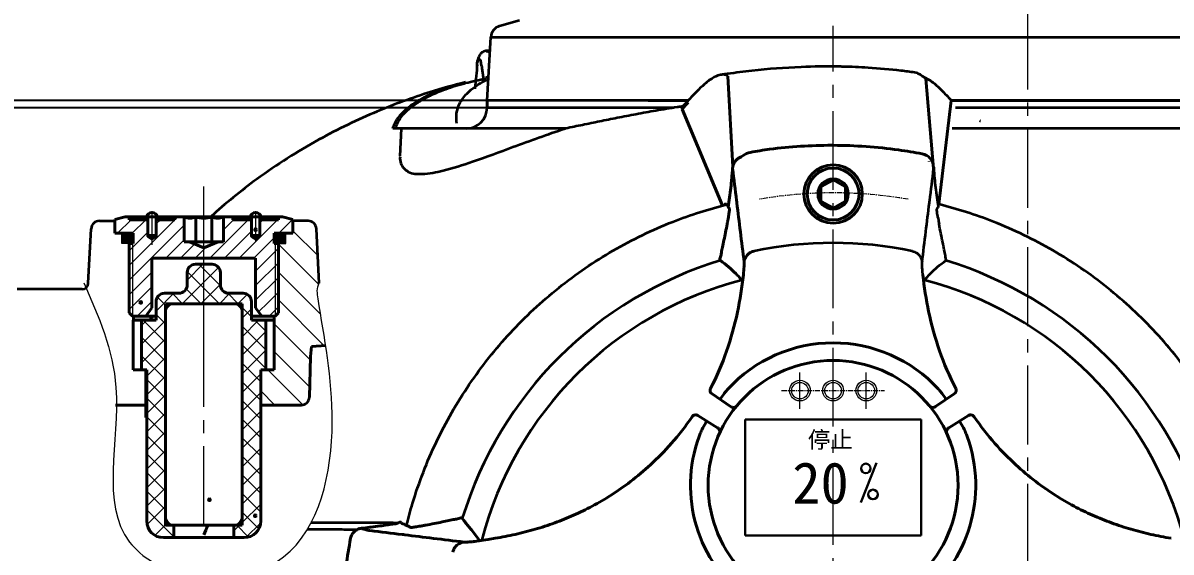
# Model space of a CAD drawing. Extents: x -12012 to 8795, y -497 to 32605.
# Drawn here: x -10494.3 to -10217.3, y 32134.5 to 32262.3 of the extents above; entities that cross this region are included whole.
import ezdxf

# ---------------------------------------------------------------- set-up
doc = ezdxf.new("R2010")
doc.units = 0
doc.header["$MEASUREMENT"] = 0
doc.linetypes.add('CENTER', pattern=[2, 1.25, -0.25, 0.25, -0.25])
doc.linetypes.add('CENTER2', pattern=[28.575, 19.05, -3.175, 3.175, -3.175])
doc.layers.get('0').update_dxf_attribs({"linetype": 'CONTINUOUS', "lineweight": 35})
doc.layers.get('DEFPOINTS').update_dxf_attribs({"linetype": 'CONTINUOUS'})
for name, color, linetype, lineweight in [('1CEN', 4, 'CENTER2', 9), ('dim', 3, 'CONTINUOUS', 13), ('中心线', 14, 'CENTER', 9), ('剖面线', 3, 'CONTINUOUS', 13), ('单点划线', 1, 'CENTER2', 13), ('尺寸线', 3, 'CONTINUOUS', 15), ('标注', 3, 'CONTINUOUS', 13), ('粗实线', 7, 'CONTINUOUS', 40), ('细实线', 3, 'CONTINUOUS', 13)]:
    doc.layers.add(name, color=color, linetype=linetype, lineweight=lineweight)
doc.styles.add('01', font='txt.shx')
doc.styles.add('STYLE1', font='txt.shx', dxfattribs={"width": 0.8, "height": 3, "bigfont": 'hzdx.shx'})
doc.dimstyles.new('工程标注', dxfattribs={"dimtxt": 6, "dimasz": 5, "dimexe": 1, "dimexo": 0, "dimgap": 1, "dimtad": 1, "dimdec": 0, "dimdsep": 46, "dimtxsty": 'STYLE1', "dimcen": 1, "dimclrd": 256, "dimclrt": 256, "dimadec": 0, "dimazin": 2, "dimtfac": 1, "dimtdec": 0, "dimtmove": 0, "dimatfit": 3, "dimfxl": 0, "dimtolj": 1, "dimarcsym": 0})

# ---------------------------------------------------------------- blocks, each defined once
blk = doc.blocks.new('*D369')
at = {"layer": 'DEFPOINTS', "color": 0, "ltscale": 10, "transparency": 16777216}
for p in [(-10659.61, 32387.47), (-10705.92, 31841.89), (-10351.37, 31841.89)]:
    blk.add_point(p, dxfattribs=at)
at = {"layer": '尺寸线', "color": 0, "lineweight": -2, "ltscale": 10, "transparency": 16777216}
for p, q in [((-10659.61, 32387.47), (-10706.92, 32387.47)), ((-10351.37, 31841.89), (-10706.92, 31841.89))]:
    blk.add_line(p, q, dxfattribs=at)
at = {"layer": '尺寸线', "lineweight": -2, "ltscale": 10, "transparency": 16777216}
blk.add_line((-10705.92, 32382.47), (-10705.92, 31846.89), dxfattribs=at)
at = {"layer": '尺寸线', "ltscale": 10, "transparency": 16777216}
for points in [[(-10706.76, 32382.47), (-10705.09, 32382.47), (-10705.92, 32387.47)], [(-10706.76, 31846.89), (-10705.09, 31846.89), (-10705.92, 31841.89)]]:
    blk.add_solid(points, dxfattribs=at)
at = {"layer": '尺寸线', "ltscale": 10, "transparency": 16777216, "insert": (-10709.92, 32114.68), "char_height": 3, "attachment_point": 5, "rotation": 90, "style": 'STYLE1'}
blk.add_mtext('\\A1;{\\H2x;546}', dxfattribs=at)
blk = doc.blocks.new('*D370')
at = {"layer": 'DEFPOINTS', "color": 0, "ltscale": 10, "transparency": 16777216}
for p in [(-10683.27, 32387.47), (-10671.63, 32387.47), (-10382.37, 32243.57)]:
    blk.add_point(p, dxfattribs=at)
at = {"layer": '尺寸线', "color": 0, "lineweight": -2, "ltscale": 10, "transparency": 16777216}
for p, q in [((-10671.63, 32387.47), (-10684.27, 32387.47)), ((-10382.37, 32243.57), (-10684.27, 32243.57))]:
    blk.add_line(p, q, dxfattribs=at)
at = {"layer": '尺寸线', "lineweight": -2, "ltscale": 10, "transparency": 16777216}
blk.add_line((-10683.27, 32248.57), (-10683.27, 32382.47), dxfattribs=at)
at = {"layer": '尺寸线', "ltscale": 10, "transparency": 16777216}
for points in [[(-10684.1, 32382.47), (-10682.43, 32382.47), (-10683.27, 32387.47)], [(-10684.1, 32248.57), (-10682.43, 32248.57), (-10683.27, 32243.57)]]:
    blk.add_solid(points, dxfattribs=at)
at = {"layer": '尺寸线', "ltscale": 10, "transparency": 16777216, "insert": (-10687.27, 32315.52), "char_height": 3, "attachment_point": 5, "rotation": 90, "style": 'STYLE1'}
blk.add_mtext('\\A1;{\\H2x;144}', dxfattribs=at)
blk = doc.blocks.new('*D371')
at = {"layer": 'DEFPOINTS', "color": 0, "ltscale": 10, "transparency": 16777216}
for p in [(-10382.37, 32241.77), (-10683.33, 31975.83), (-10381.29, 31975.83)]:
    blk.add_point(p, dxfattribs=at)
at = {"layer": '尺寸线', "color": 0, "lineweight": -2, "ltscale": 10, "transparency": 16777216}
for p, q in [((-10382.37, 32241.77), (-10684.33, 32241.77)), ((-10381.29, 31975.83), (-10684.33, 31975.83))]:
    blk.add_line(p, q, dxfattribs=at)
at = {"layer": '尺寸线', "lineweight": -2, "ltscale": 10, "transparency": 16777216}
blk.add_line((-10683.33, 32236.77), (-10683.33, 31980.83), dxfattribs=at)
at = {"layer": '尺寸线', "ltscale": 10, "transparency": 16777216}
for points in [[(-10684.16, 32236.77), (-10682.5, 32236.77), (-10683.33, 32241.77)], [(-10684.16, 31980.83), (-10682.5, 31980.83), (-10683.33, 31975.83)]]:
    blk.add_solid(points, dxfattribs=at)
at = {"layer": '尺寸线', "ltscale": 10, "transparency": 16777216, "insert": (-10687.33, 32108.8), "char_height": 3, "attachment_point": 5, "rotation": 90, "style": 'STYLE1'}
blk.add_mtext('\\A1;{\\H2x;266}', dxfattribs=at)

msp = doc.modelspace()

# ---------------------------------------------------------------- hatches: boundary and pattern name
at = {"layer": '剖面线'}
h = msp.add_hatch(dxfattribs=at)
h.set_pattern_fill('ANSI37', color=256, style=0)
h.set_pattern_definition([(45, (-13336.3213, 30539.8933), (-2.245064, 2.245064), []), (135, (-13336.3213, 30539.8933), (-2.245064, -2.245064), [])])
h.paths.add_polyline_path([(-10441.466, 32140.97), (-10443.466, 32140.97), (-10443.466, 32137.97), (-10440.966, 32137.97, 0.4142136), (-10436.966, 32141.97), (-10436.966, 32178.47), (-10435.716, 32178.47), (-10435.716, 32190.47), (-10439.216, 32190.47), (-10439.216, 32194.97, 0.4142136), (-10441.216, 32196.97), (-10444.716, 32196.97, -0.4142136), (-10446.716, 32198.97), (-10446.716, 32201.97, 0.4142136), (-10448.716, 32203.97), (-10450.716, 32203.97), (-10450.716, 32194.47), (-10441.466, 32194.47)])
h.paths.add_polyline_path([(-10464.466, 32141.97, 0.4142136), (-10460.466, 32137.97), (-10457.966, 32137.97), (-10457.966, 32140.97), (-10459.966, 32140.97), (-10459.966, 32194.47), (-10450.716, 32194.47), (-10450.716, 32203.97), (-10452.716, 32203.97, 0.4142136), (-10454.716, 32201.97), (-10454.716, 32198.97, -0.4142136), (-10456.716, 32196.97), (-10460.216, 32196.97, 0.4142136), (-10462.216, 32194.97), (-10462.216, 32190.47), (-10465.716, 32190.47), (-10465.716, 32178.47), (-10464.466, 32178.47)])
at = {"layer": '尺寸线', "ltscale": 10}
h = msp.add_hatch(dxfattribs=at)
h.set_pattern_fill('ANSI31', color=256, scale=20, style=0)
h.set_pattern_definition([(45, (-19028.252, 27953.9538), (-1.76776695, 1.76776695), [])])
h.paths.add_polyline_path([(-10467.916, 32208.97), (-10468.716, 32208.97), (-10468.716, 32192.27), (-10467.916, 32191.47)], flags=16)
edge = h.paths.add_edge_path()
edge.add_spline(control_points=[(-10433.516, 32195.131), (-10434.481, 32194.923), (-10435.46, 32194.728), (-10436.443, 32194.551), (-10436.454, 32194.549)], knot_values=[14.3379993, 14.3379993, 14.3379993, 14.3379993, 17.2987013, 17.3328173, 17.3328173, 17.3328173, 17.3328173], degree=3, periodic=0)
edge.add_spline(control_points=[(-10436.454, 32194.549), (-10437.04, 32194.443), (-10437.628, 32194.343), (-10438.216, 32194.25)], knot_values=[12.5508787, 12.5508787, 12.5508787, 12.5508787, 14.3379993, 14.3379993, 14.3379993, 14.3379993], degree=3, periodic=0)
edge.add_line((-10438.216, 32194.25), (-10438.216, 32193.431))
edge.add_line((-10438.216, 32193.431), (-10436.733, 32191.47))
edge.add_line((-10436.733, 32191.47), (-10433.516, 32191.47))
edge.add_line((-10433.516, 32191.47), (-10433.516, 32195.131))
edge = h.paths.add_edge_path()
edge.add_spline(control_points=[(-10432.716, 32195.307), (-10432.983, 32195.247), (-10433.249, 32195.189), (-10433.516, 32195.131)], knot_values=[17.3328173, 17.3328173, 17.3328173, 17.3328173, 18.152041, 18.152041, 18.152041, 18.152041], degree=3, periodic=0)
edge.add_line((-10433.516, 32195.131), (-10433.516, 32191.47))
edge.add_line((-10433.516, 32191.47), (-10432.716, 32192.27))
edge.add_line((-10432.716, 32192.27), (-10432.716, 32195.307))
edge = h.paths.add_edge_path(flags=17)
edge.add_line((-10432.716, 32208.97), (-10433.516, 32208.97))
edge.add_line((-10433.516, 32208.97), (-10433.516, 32195.131))
edge.add_spline(control_points=[(-10433.516, 32195.131), (-10433.249, 32195.189), (-10432.983, 32195.247), (-10432.716, 32195.307)], knot_values=[17.3328173, 17.3328173, 17.3328173, 17.3328173, 18.152041, 18.152041, 18.152041, 18.152041], degree=3, periodic=0)
edge.add_line((-10432.716, 32195.307), (-10432.716, 32208.97))
h.paths.add_polyline_path([(-10454.198, 32209.44), (-10455.466, 32209.44), (-10455.466, 32215.44), (-10457.716, 32215.44), (-10457.716, 32214.74), (-10462.216, 32214.74), (-10462.216, 32210.653), (-10463.216, 32210.085), (-10463.216, 32210.079), (-10464.216, 32210.653), (-10464.216, 32214.74), (-10468.716, 32214.74), (-10468.716, 32215.44), (-10469.716, 32215.44), (-10472.216, 32214.77), (-10472.216, 32211.47), (-10467.716, 32211.47), (-10467.716, 32208.97), (-10467.916, 32208.97), (-10467.916, 32191.47), (-10464.699, 32191.47), (-10463.216, 32193.431), (-10463.216, 32205.47), (-10450.716, 32205.47), (-10450.716, 32207.94)])
h.paths.add_polyline_path([(-10461.78, 32208.902, -1), (-10461.38, 32208.902, -1)], flags=16)
edge = h.paths.add_edge_path()
edge.add_line((-10433.516, 32208.97), (-10433.716, 32208.97))
edge.add_line((-10433.716, 32208.97), (-10433.716, 32211.47))
edge.add_line((-10433.716, 32211.47), (-10429.216, 32211.47))
edge.add_line((-10429.216, 32211.47), (-10429.216, 32214.77))
edge.add_line((-10429.216, 32214.77), (-10431.716, 32215.44))
edge.add_line((-10431.716, 32215.44), (-10432.716, 32215.44))
edge.add_line((-10432.716, 32215.44), (-10432.716, 32214.74))
edge.add_line((-10432.716, 32214.74), (-10437.216, 32214.74))
edge.add_line((-10437.216, 32214.74), (-10437.216, 32210.653))
edge.add_line((-10437.216, 32210.653), (-10438.216, 32210.079))
edge.add_line((-10438.216, 32210.079), (-10438.216, 32210.085))
edge.add_line((-10438.216, 32210.085), (-10439.216, 32210.653))
edge.add_line((-10439.216, 32210.653), (-10439.216, 32214.74))
edge.add_line((-10439.216, 32214.74), (-10443.716, 32214.74))
edge.add_line((-10443.716, 32214.74), (-10443.716, 32215.44))
edge.add_line((-10443.716, 32215.44), (-10445.966, 32215.44))
edge.add_line((-10445.966, 32215.44), (-10445.966, 32209.44))
edge.add_line((-10445.966, 32209.44), (-10447.234, 32209.44))
edge.add_line((-10447.234, 32209.44), (-10450.716, 32207.94))
edge.add_line((-10450.716, 32207.94), (-10450.716, 32205.47))
edge.add_line((-10450.716, 32205.47), (-10438.216, 32205.47))
edge.add_line((-10438.216, 32205.47), (-10438.216, 32194.25))
edge.add_spline(control_points=[(-10438.216, 32194.25), (-10437.616, 32194.345), (-10436.045, 32194.612), (-10434.481, 32194.923), (-10433.516, 32195.131)], knot_values=[12.5508787, 12.5508787, 12.5508787, 12.5508787, 14.3721154, 17.3328173, 17.3328173, 17.3328173, 17.3328173], degree=3, periodic=0)
edge.add_line((-10433.516, 32195.131), (-10433.516, 32208.97))
at = {"layer": '标注'}
h = msp.add_hatch(dxfattribs=at)
h.set_pattern_fill('ANSI31', color=256, scale=0.25, angle=90, style=0)
h.set_pattern_definition([(135, (-13336.3213, 30539.8933), (-0.561266, -0.561266), [])])
h.paths.add_polyline_path([(-10462.216, 32215.44), (-10462.216, 32214.74), (-10457.716, 32214.74), (-10457.716, 32215.44)])
h.paths.add_polyline_path([(-10464.216, 32214.74), (-10464.216, 32215.44), (-10468.716, 32215.44), (-10468.716, 32214.74)])
h.paths.add_polyline_path([(-10437.216, 32215.44), (-10437.216, 32214.74), (-10432.716, 32214.74), (-10432.716, 32215.44)])
h.paths.add_polyline_path([(-10439.216, 32214.74), (-10439.216, 32215.44), (-10443.716, 32215.44), (-10443.716, 32214.74)])
for points in [[(-10470.524, 32211.47), (-10467.716, 32211.47), (-10467.716, 32208.97), (-10468.716, 32208.97), (-10470.524, 32208.97)], [(-10430.909, 32211.47), (-10433.716, 32211.47), (-10433.716, 32208.97), (-10432.716, 32208.97), (-10430.909, 32208.97)]]:
    msp.add_hatch(color=256, dxfattribs=at).paths.add_polyline_path(points)
at = {"layer": '粗实线'}
for points in [[(-10469.142, 32210.562, 1), (-10468.742, 32210.562, 1)], [(-10438.416, 32212.312, 1), (-10438.016, 32212.312, 1)], [(-10466.12, 32194.769, 1), (-10465.72, 32194.769, 1)], [(-10463.501, 32190.946, 1), (-10463.101, 32190.946, 1)], [(-10449.55, 32147.119, 1), (-10449.15, 32147.119, 1)], [(-10438.507, 32143.257, 1), (-10438.107, 32143.257, 1)]]:
    msp.add_hatch(color=256, dxfattribs=at).paths.add_polyline_path(points)
at = {"layer": '细实线'}
h = msp.add_hatch(color=256, dxfattribs=at)
h.paths.add_polyline_path([(-10433.731, 32191.47), (-10439.216, 32191.47), (-10439.216, 32190.47), (-10433.731, 32190.47)])
h.paths.add_polyline_path([(-10462.216, 32191.47), (-10467.702, 32191.47), (-10467.702, 32190.47), (-10462.216, 32190.47)])

# ---------------------------------------------------------------- linework, layer by layer
at = {"color": 7, "linetype": 'Continuous'}
for p, q in [((-10379.328, 32261.526), (-10374.534, 32262.956)), ((-10382.368, 32243.57), (-10381.467, 32258.826)), ((-10381.467, 32258.826), (-10122.271, 32258.826)), ((-10382.589, 32255.506), (-10382.589, 32255.507)), ((-10384.788, 32251.832), (-10384.78, 32252.146)), ((-10384.78, 32252.146), (-10384.78, 32252.147)), ((-10384.399, 32253.999), (-10384.518, 32253.438)), ((-10384.398, 32254.003), (-10384.399, 32253.999)), ((-10325.716, 32249.766), (-10325.724, 32249.765)), ((-10296.582, 32251.696), (-10296.579, 32251.696)), ((-10279.222, 32250.284), (-10279.225, 32250.285)), ((-10277.715, 32249.668), (-10277.709, 32249.664)), ((-10382.693, 32249.019), (-10382.668, 32248.838)), ((-10333.794, 32243.57), (-10382.368, 32243.57)), ((-10337.329, 32241.77), (-10382.368, 32241.77)), ((-10343.518, 32243.57), (-10333.794, 32243.57)), ((-10121.367, 32243.57), (-10270.665, 32243.57)), ((-10270.665, 32243.57), (-10121.368, 32243.57)), ((-10121.368, 32243.57), (-10270.4, 32243.551)), ((-10121.368, 32241.77), (-10269.344, 32241.77)), ((-10363.383, 32236.77), (-10405.077, 32236.77)), ((-10403.328, 32230.099), (-10402.978, 32236.77)), ((-10104.352, 32236.77), (-10270.144, 32236.77)), ((-10275.665, 32228.772), (-10275.672, 32228.886)), ((-10475.876, 32214.47), (-10472.216, 32214.47)), ((-10425.556, 32214.47), (-10429.216, 32214.47)), ((-10478.574, 32199.392), (-10477.883, 32212.565)), ((-10422.859, 32199.392), (-10423.549, 32212.565)), ((-10480.072, 32197.97), (-10495.716, 32197.97))]:
    msp.add_line(p, q, dxfattribs=at)
msp.add_lwpolyline([(-10382.747, 32248.999), (-10382.7, 32248.968), (-10382.668, 32248.838)], dxfattribs=at)
for centre, radius, start, end in [((-10378.47, 32258.648), 3.003, 106.60998, 176.61), ((-10387.368, 32241.77), 5, 270, 0), ((-10475.876, 32212.46), 2.01, 90, 176.99999), ((-10425.556, 32212.46), 2.01, 3.00001, 90), ((-10298.868, 32115.419), 93.71, 78.25847, 101.7413), ((-10298.868, 32115.419), 93.516, 106.92101, 163.07899), ((-10298.868, 32115.419), 93.516, 16.92101, 73.07899), ((-10298.868, 32115.419), 87.57, 104.58236, 165.41764), ((-10298.868, 32115.419), 87.57, 14.58236, 75.41764), ((-10480.072, 32199.47), 1.5, 270, 357), ((-10427.236, 32171.98), 2.01, 270, 356.99999)]:
    msp.add_arc(centre, radius, start, end, dxfattribs=at)
for points, start_tangent, end_tangent in [([(-10382.588, 32255.507), (-10382.642, 32255.5), (-10383.616, 32255.094), (-10384.132, 32254.538), (-10384.364, 32254.09), (-10384.399, 32253.999)], (-0.9936757, -0.1122884), (-0.3462477, -0.9381431)), ([(-10384.78, 32252.146), (-10384.982, 32249.496), (-10385.352, 32246.38)], (-0.0569478, -0.9983772), (-0.1409939, -0.9900105)), ([(-10384.78, 32252.147), (-10384.718, 32252.69)], (0.057175, 0.9983642), (0.1715307, 0.9851788)), ([(-10384.398, 32254.003), (-10384.576, 32253.44), (-10384.728, 32252.678)], (-0.3475101, -0.9376762), (-0.1360784, -0.9906981)), ([(-10384.718, 32252.69), (-10384.518, 32253.438)], (0.1715307, 0.9851788), (0.3454864, 0.9384238)), ([(-10384.518, 32253.438), (-10384.16, 32253.479), (-10383.948, 32253.21)], (0.3454015, 0.938455), (0.2579485, -0.9661587)), ([(-10383.948, 32253.21), (-10383.902, 32252.723)], (0.2579485, -0.9661587), (0.0891126, -0.9960216)), ([(-10383.902, 32252.723), (-10383.753, 32252.064), (-10383.595, 32251.194)], (0.0891126, -0.9960216), (0.1474711, -0.9890664)), ([(-10383.595, 32251.194), (-10383.432, 32250.102)], (0.1474711, -0.9890664), (0.1390418, -0.9902865)), ([(-10383.432, 32250.102), (-10383.286, 32248.945)], (0.1390418, -0.9902865), (0.1154377, -0.9933147)), ([(-10326.671, 32249.534), (-10328.459, 32248.609), (-10330.685, 32246.777), (-10333.112, 32244.303), (-10334.349, 32242.971)], (-0.9463542, -0.323131), (-0.678638, -0.7344729)), ([(-10325.714, 32249.762), (-10326.078, 32249.699), (-10326.671, 32249.534)], (-0.991033, -0.1336177), (-0.9463542, -0.323131)), ([(-10324.331, 32249.968), (-10325.723, 32249.765)], (-0.9900742, -0.1405456), (-0.9890006, -0.1479115)), ([(-10324.261, 32249.432), (-10324.659, 32249.646), (-10325.102, 32249.768), (-10325.594, 32249.781), (-10325.701, 32249.768)], (-0.8283303, 0.56024), (-0.9902722, -0.1391435)), ([(-10297.47, 32251.713), (-10306.59, 32251.602), (-10318.449, 32250.708), (-10324.331, 32249.968)], (-0.9998585, 0.0168203), (-0.9900742, -0.1405456)), ([(-10296.582, 32251.696), (-10297.47, 32251.713)], (-0.999743, 0.0226703), (-0.9998585, 0.0168203)), ([(-10279.225, 32250.284), (-10282.477, 32250.708), (-10290.425, 32251.431), (-10296.579, 32251.696)], (-0.9900763, 0.1405306), (-0.9997453, 0.0225704)), ([(-10278.517, 32250.099), (-10279.222, 32250.283)], (-0.9338497, 0.3576656), (-0.9898736, 0.1419513)), ([(-10277.715, 32249.668), (-10278.488, 32250.088), (-10278.517, 32250.099)], (-0.819196, 0.5735137), (-0.9338497, 0.3576656)), ([(-10276.461, 32248.757), (-10277.709, 32249.664)], (-0.7997932, 0.6002757), (-0.8178539, 0.5754259)), ([(-10405.076, 32236.77), (-10404.658, 32237.937), (-10403.892, 32239.235), (-10402.672, 32240.668), (-10400.865, 32242.226), (-10398.298, 32243.886), (-10394.715, 32245.617), (-10389.749, 32247.359), (-10387.541, 32247.964)], (0.2392792, 0.9709508), (0.9692252, 0.2461759)), ([(-10404.295, 32237.185), (-10404.083, 32237.78), (-10403.502, 32238.893), (-10402.588, 32240.114), (-10401.253, 32241.438), (-10399.391, 32242.853), (-10396.857, 32244.34), (-10393.449, 32245.873), (-10388.881, 32247.402)], (0.2854665, 0.9583887), (0.9618563, 0.2735551)), ([(-10388.881, 32247.402), (-10387.55, 32247.764)], (0.9618563, 0.2735551), (0.967841, 0.2515629)), ([(-10387.55, 32247.764), (-10382.668, 32248.839)], (0.967841, 0.2515629), (0.9835063, 0.180874)), ([(-10386.179, 32246.178), (-10384.404, 32247.468), (-10382.509, 32248.548)], (0.7674332, 0.6411289), (0.8908066, 0.4543826)), ([(-10382.509, 32248.548), (-10382.459, 32248.573)], (0.8908067, 0.4543825), (0.8917946, 0.4524405)), ([(-10277.081, 32249.215), (-10275.305, 32248.268), (-10273.101, 32246.41), (-10270.705, 32243.906), (-10270.399, 32243.57)], (0.9423424, -0.3346503), (0.6696286, -0.7426961)), ([(-10389.02, 32242.704), (-10387.197, 32245.237), (-10386.179, 32246.178)], (0.4334971, 0.9011549), (0.7674332, 0.6411289)), ([(-10389.634, 32237.987), (-10389.763, 32239.837), (-10389.25, 32242.176)], (-0.1889743, 0.981982), (0.3651921, 0.9309322)), ([(-10389.25, 32242.176), (-10389.02, 32242.704)], (0.3651921, 0.9309322), (0.4334971, 0.9011549)), ([(-10336.48, 32241.911), (-10341.651, 32241.056), (-10346.46, 32240.186), (-10350.952, 32239.32), (-10355.218, 32238.461), (-10359.338, 32237.61), (-10363.383, 32236.77)], (-0.9879723, -0.1546312), (-0.9792893, -0.2024659)), ([(-10335.586, 32242.04), (-10336.466, 32241.899)], (-0.9876668, -0.1565703), (-0.9872929, -0.1589112)), ([(-10335.146, 32242.109), (-10335.586, 32242.04)], (-0.9882598, -0.152783), (-0.9876668, -0.1565703)), ([(-10334.349, 32242.971), (-10335.453, 32241.777)], (-0.678638, -0.7344729), (-0.6798391, -0.7333613)), ([(-10335.372, 32241.761), (-10335.351, 32241.529)], (-0.1958436, -0.9806351), (0.4550607, -0.8904604)), ([(-10335.351, 32241.529), (-10335.272, 32241.454)], (0.4550607, -0.8904604), (0.9329333, -0.3600492)), ([(-10333.809, 32243.007), (-10335.273, 32241.454)], (-0.6885621, -0.7251774), (-0.6851613, -0.7283914)), ([(-10263.527, 32238.675), (-10263.284, 32238.593)], (0.9472696, -0.3204376), (0.946369, -0.3230877)), ([(-10404.402, 32236.77), (-10404.295, 32237.185)], (0.2089417, 0.9779281), (0.2854665, 0.9583887)), ([(-10403.371, 32229.924), (-10403.161, 32228.348), (-10401.391, 32226.343), (-10398.006, 32225.804), (-10392.977, 32226.609), (-10385.886, 32228.774), (-10376.131, 32232.304), (-10363.541, 32236.77)], (-0.0558627, -0.9984385), (0.9483044, 0.3173621)), ([(-10275.666, 32228.772), (-10275.673, 32228.883)], (-0.066379, 0.9977945), (-0.0717567, 0.9974222)), ([(-10275.664, 32228.773), (-10275.672, 32228.887)], (-0.0709395, 0.9974806), (-0.0695475, 0.9975786)), ([(-10274.608, 32227.399), (-10274.922, 32228.691), (-10275.606, 32229.7)], (-0.0758759, 0.9971173), (-0.6966797, 0.7173823)), ([(-10274.608, 32227.399), (-10274.595, 32227.118)], (0.072409, -0.997375), (0.0733118, -0.9973091)), ([(-10275.562, 32219.405), (-10274.611, 32227.117)], (0.1223119, 0.9924917), (0.1223801, 0.9924833)), ([(-10274.595, 32227.118), (-10274.16, 32222.507), (-10273.525, 32217.888)], (0.0733118, -0.9973091), (0.158115, -0.9874207)), ([(-10275.637, 32218.791), (-10275.562, 32219.405)], (0.1223058, 0.9924925), (0.1223119, 0.9924917)), ([(-10401.765, 32141.074), (-10400.342, 32146.236), (-10394.574, 32161.12), (-10386.645, 32174.953), (-10376.747, 32187.443), (-10365.086, 32198.303), (-10351.93, 32207.306), (-10337.561, 32214.25), (-10324.385, 32218.46)], (0.2413868, 0.970429), (0.970243, 0.2421332)), ([(-10277.4, 32204.474), (-10276.491, 32211.86), (-10275.637, 32218.791)], (0.1221264, 0.9925146), (0.1223058, 0.9924925)), ([(-10273.584, 32215.264), (-10273.693, 32215.945), (-10273.776, 32216.531), (-10273.83, 32216.984), (-10273.852, 32217.4)], (-0.1679573, 0.9857943), (0.5613253, 0.8275952)), ([(-10273.525, 32217.888), (-10273.75, 32217.548), (-10273.85, 32217.399)], (-0.5717971, -0.8203951), (-0.5481426, -0.8363849)), ([(-10273.458, 32218.486), (-10273.551, 32218.509)], (-0.97049, 0.2411414), (-0.9707035, 0.2402806)), ([(-10273.352, 32218.46), (-10273.458, 32218.486)], (-0.970243, 0.2421331), (-0.97049, 0.2411414)), ([(-10195.972, 32141.074), (-10197.394, 32146.236), (-10203.162, 32161.12), (-10211.092, 32174.953), (-10220.989, 32187.443), (-10232.65, 32198.303), (-10245.807, 32207.306), (-10260.176, 32214.25), (-10273.352, 32218.46)], (-0.2413868, 0.970429), (-0.970243, 0.2421332)), ([(-10273.583, 32215.263), (-10273.447, 32214.481), (-10273.304, 32213.699)], (0.1679573, -0.9857943), (0.1835042, -0.9830189)), ([(-10271.65, 32204.887), (-10271.637, 32205.213), (-10271.778, 32206.097), (-10272.052, 32207.474), (-10272.42, 32209.245), (-10272.855, 32211.378), (-10273.304, 32213.698)], (0.8154721, 0.5787964), (-0.1835041, 0.9830189)), ([(-10279.798, 32207.169), (-10278.623, 32206.65), (-10277.772, 32205.693), (-10277.4, 32204.474)], (0.9794092, -0.2018853), (0.0793419, -0.9968475)), ([(-10277.209, 32201.464), (-10277.246, 32201.84), (-10277.282, 32202.229), (-10277.315, 32202.629), (-10277.345, 32203.02), (-10277.368, 32203.382), (-10277.386, 32203.702), (-10277.398, 32203.967), (-10277.4, 32204.474)], (-0.1035395, 0.9946253), (0.1221294, 0.9925142)), ([(-10276.821, 32200.169), (-10275.373, 32201.76), (-10273.655, 32203.337), (-10271.65, 32204.887)], (0.6373489, 0.7705754), (0.8154721, 0.5787964))]:
    msp.add_spline(points, degree=3, dxfattribs=dict(at, start_tangent=start_tangent, end_tangent=end_tangent))
for points in [[(-10381.662, 32255.531), (-10382.442, 32255.523), (-10382.515, 32255.515), (-10382.589, 32255.506)], [(-10382.043, 32249.078), (-10382.476, 32249.058), (-10382.585, 32249.039), (-10382.693, 32249.019)], [(-10382.459, 32248.573), (-10382.429, 32248.589), (-10382.399, 32248.604), (-10382.06, 32248.788)]]:
    msp.add_open_spline(points, degree=3, dxfattribs=at)
for points, knots in [([(-10382.58, 32255.473), (-10382.543, 32255.483), (-10382.463, 32255.49), (-10382.398, 32255.463), (-10381.685, 32255.142)], [0, 0, 0, 0, 0.11403477, 0.22669017, 0.22669017, 0.22669017, 0.22669017]), ([(-10387.592, 32247.95), (-10390.444, 32247.224), (-10397.636, 32245.189), (-10409.581, 32240.851), (-10423.71, 32234.035), (-10437.184, 32225.447), (-10445.515, 32218.667), (-10449.078, 32215.44)], [0, 0, 0, 0, 8.8298892, 22.4121508, 38.0684475, 55.799492, 70.2194021, 70.2194021, 70.2194021, 70.2194021]), ([(-10403.929, 32141.492), (-10404.646, 32141.503), (-10407.381, 32141.536), (-10412.086, 32141.544), (-10418.041, 32141.524), (-10422.289, 32141.515), (-10424.567, 32141.513), (-10424.877, 32141.512)], [14.2473822, 14.2473822, 14.2473822, 14.2473822, 16.4001402, 22.4516903, 28.362318, 34.2654057, 35.1954375, 35.1954375, 35.1954375, 35.1954375]), ([(-10413.765, 32139.896), (-10414.788, 32139.872), (-10417.18, 32139.901), (-10421.119, 32139.941), (-10424.08, 32139.963), (-10425.672, 32139.973), (-10425.718, 32139.974)], [14.0325118, 14.0325118, 14.0325118, 14.0325118, 17.1021393, 21.2091851, 25.84848, 25.9857484, 25.9857484, 25.9857484, 25.9857484])]:
    msp.add_open_spline(points, degree=3, knots=knots, dxfattribs=at)
at = {"layer": '1CEN', "color": 1}
for p, q in [((-10251.868, 31817.589), (-10251.868, 32399.228)), ((-10298.868, 31964.763), (-10298.868, 32261.565))]:
    msp.add_line(p, q, dxfattribs=at)
at = {"layer": 'dim', "lineweight": 30}
msp.add_line((-10288.433, 32156.039), (-10292.182, 32146.417), dxfattribs=at)
for centre in [(-10290.978, 32154.689), (-10289.25, 32148.403)]:
    msp.add_circle(centre, 1.153, dxfattribs=at)
at = {"layer": '中心线'}
msp.add_line((-10311.286, 32173.47), (-10286.451, 32173.47), dxfattribs=at)
msp.add_arc((-10298.731, 32115.604), 105.62, 80.21879, 99.78121, dxfattribs=at)
at = {"layer": '单点划线'}
for p, q in [((-10450.716, 32140.97), (-10450.716, 32222.742)), ((-10450.716, 32179.453), (-10450.716, 32220.714)), ((-10463.216, 32216.798), (-10463.216, 32208.66)), ((-10438.216, 32216.798), (-10438.216, 32209.579)), ((-10306.868, 32169.053), (-10306.868, 32177.887)), ((-10290.868, 32169.053), (-10290.868, 32177.887))]:
    msp.add_line(p, q, dxfattribs=at)
at = {"layer": '标注'}
for p, q in [((-10470.524, 32208.97), (-10470.524, 32211.47)), ((-10430.909, 32208.97), (-10430.909, 32211.47)), ((-10423.208, 32206.065), (-10429.241, 32212.097)), ((-10468.716, 32208.97), (-10470.524, 32208.97)), ((-10432.716, 32208.97), (-10430.909, 32208.97)), ((-10423.029, 32199.151), (-10432.716, 32208.837)), ((-10422.536, 32191.921), (-10432.716, 32202.102)), ((-10421.674, 32184.324), (-10432.716, 32195.367)), ((-10424.93, 32180.845), (-10433.716, 32189.632)), ((-10425.466, 32174.646), (-10433.716, 32182.896)), ((-10426.838, 32170.01), (-10435.298, 32178.47)), ((-10433.533, 32169.97), (-10436.966, 32173.403))]:
    msp.add_line(p, q, dxfattribs=at)
msp.add_open_spline([(-10479.67, 32199.535), (-10476.121, 32191.448), (-10467.559, 32171.94), (-10477.69, 32140.051), (-10453.027, 32125.839), (-10424.74, 32130.493), (-10417.289, 32165.44), (-10422.005, 32187.863), (-10423.525, 32198.226), (-10422.865, 32199.514)], degree=3, knots=[0, 0, 0, 0, 26.504082, 63.9275012, 79.1055318, 103.7152771, 137.7588962, 167.7011777, 171.9402687, 171.9402687, 171.9402687, 171.9402687], dxfattribs=at)
at = {"layer": '粗实线', "ltscale": 10}
for p, q in [((-10324.261, 32249.431), (-10323.093, 32227.549)), ((-10276.461, 32248.757), (-10274.652, 32227.107)), ((-10382.368, 32241.77), (-10382.368, 32243.57)), ((-10335.272, 32241.454), (-10325.659, 32218.315)), ((-10270.399, 32243.57), (-10273.352, 32218.46)), ((-10424.736, 32184.149), (-10424.936, 32181.722)), ((-10421.303, 32184.346), (-10424.736, 32184.149))]:
    msp.add_line(p, q, dxfattribs=at)
at = {"layer": '粗实线', "color": 0, "linetype": 'ByBlock'}
for p, q in [((-10321.293, 32230.618), (-10321.283, 32230.62)), ((-10298.841, 32224.406), (-10301.816, 32222.744)), ((-10298.842, 32224.406), (-10295.89, 32222.702)), ((-10301.866, 32222.659), (-10301.866, 32219.252)), ((-10295.866, 32222.66), (-10295.866, 32219.252)), ((-10298.841, 32217.506), (-10301.816, 32219.168)), ((-10298.842, 32217.506), (-10295.89, 32219.21)), ((-10289.458, 32221.039), (-10289.463, 32221.039)), ((-10298.865, 32211.629), (-10298.865, 32211.634)), ((-10323.604, 32169.611), (-10328.089, 32172.673)), ((-10274.132, 32169.611), (-10269.647, 32172.673)), ((-10266.21, 32167.45), (-10270.936, 32164.496))]:
    msp.add_line(p, q, dxfattribs=at)
at = {"layer": '粗实线', "color": 0}
msp.add_line((-10277.387, 32230.656), (-10277.374, 32230.654), dxfattribs=at)
at = {"layer": '粗实线'}
for p, q in [((-10469.716, 32215.44), (-10472.216, 32214.77)), ((-10472.216, 32214.77), (-10472.216, 32211.47)), ((-10469.716, 32215.44), (-10450.716, 32215.44)), ((-10468.716, 32214.74), (-10468.716, 32215.44)), ((-10468.716, 32214.74), (-10464.216, 32214.74)), ((-10464.216, 32215.44), (-10464.216, 32210.653)), ((-10462.216, 32215.44), (-10462.216, 32210.653)), ((-10462.216, 32214.74), (-10457.716, 32214.74)), ((-10457.716, 32214.74), (-10457.716, 32215.44)), ((-10455.466, 32215.44), (-10455.466, 32209.44)), ((-10452.658, 32215.44), (-10452.658, 32209.44)), ((-10431.716, 32215.44), (-10450.716, 32215.44)), ((-10448.774, 32215.44), (-10448.774, 32209.44)), ((-10445.966, 32215.44), (-10445.966, 32209.44)), ((-10443.716, 32214.74), (-10443.716, 32215.44)), ((-10439.216, 32214.74), (-10443.716, 32214.74)), ((-10439.216, 32215.44), (-10439.216, 32210.653)), ((-10437.216, 32215.44), (-10437.216, 32210.653)), ((-10432.716, 32214.74), (-10437.216, 32214.74)), ((-10432.716, 32214.74), (-10432.716, 32215.44)), ((-10431.716, 32215.44), (-10429.216, 32214.77)), ((-10429.216, 32214.77), (-10429.216, 32211.47)), ((-10472.216, 32211.47), (-10467.716, 32211.47)), ((-10467.716, 32211.47), (-10467.716, 32208.97)), ((-10467.716, 32211.47), (-10467.716, 32208.97)), ((-10464.216, 32210.94), (-10462.216, 32210.94)), ((-10463.77, 32210.44), (-10464.216, 32210.887)), ((-10464.216, 32210.887), (-10462.216, 32210.887)), ((-10464.216, 32210.653), (-10463.983, 32210.653)), ((-10464.216, 32210.653), (-10463.221, 32210.082)), ((-10463.221, 32210.082), (-10462.216, 32210.653)), ((-10462.663, 32210.44), (-10462.216, 32210.887)), ((-10462.45, 32210.653), (-10462.216, 32210.653)), ((-10437.216, 32210.94), (-10439.216, 32210.94)), ((-10438.77, 32210.44), (-10439.216, 32210.887)), ((-10437.216, 32210.887), (-10439.216, 32210.887)), ((-10438.983, 32210.653), (-10439.216, 32210.653)), ((-10438.211, 32210.082), (-10439.216, 32210.653)), ((-10437.216, 32210.653), (-10438.211, 32210.082)), ((-10437.663, 32210.44), (-10437.216, 32210.887)), ((-10437.216, 32210.653), (-10437.45, 32210.653)), ((-10433.716, 32211.47), (-10433.716, 32208.97)), ((-10429.216, 32211.47), (-10433.716, 32211.47)), ((-10468.716, 32208.97), (-10468.716, 32192.27)), ((-10468.716, 32208.97), (-10467.716, 32208.97)), ((-10468.716, 32208.97), (-10467.716, 32208.97)), ((-10463.77, 32210.44), (-10462.663, 32210.44)), ((-10463.77, 32210.44), (-10462.663, 32210.44)), ((-10455.466, 32209.44), (-10450.716, 32209.44)), ((-10454.198, 32209.44), (-10450.716, 32207.94)), ((-10445.966, 32209.44), (-10450.716, 32209.44)), ((-10447.234, 32209.44), (-10450.716, 32207.94)), ((-10437.663, 32210.44), (-10438.77, 32210.44)), ((-10437.663, 32210.44), (-10438.77, 32210.44)), ((-10432.716, 32208.97), (-10433.716, 32208.97)), ((-10432.716, 32208.97), (-10432.716, 32192.27)), ((-10463.216, 32205.47), (-10463.216, 32193.431)), ((-10463.216, 32205.47), (-10450.716, 32205.47)), ((-10438.216, 32205.47), (-10450.716, 32205.47)), ((-10438.216, 32205.47), (-10438.216, 32193.431)), ((-10452.716, 32203.97), (-10448.716, 32203.97)), ((-10454.716, 32198.97), (-10454.716, 32201.97)), ((-10446.716, 32198.97), (-10446.716, 32201.97)), ((-10460.216, 32196.97), (-10456.716, 32196.97)), ((-10441.216, 32196.97), (-10444.716, 32196.97)), ((-10462.216, 32190.47), (-10462.216, 32194.97)), ((-10459.966, 32140.97), (-10459.966, 32194.47)), ((-10459.966, 32194.47), (-10441.466, 32194.47)), ((-10441.466, 32140.97), (-10441.466, 32194.47)), ((-10439.216, 32190.47), (-10439.216, 32194.97)), ((-10468.716, 32192.27), (-10467.916, 32191.47)), ((-10462.216, 32191.47), (-10467.916, 32191.47)), ((-10467.702, 32190.47), (-10467.702, 32191.47)), ((-10464.699, 32191.47), (-10463.216, 32193.431)), ((-10439.216, 32191.47), (-10433.516, 32191.47)), ((-10436.733, 32191.47), (-10438.216, 32193.431)), ((-10433.731, 32190.47), (-10433.731, 32191.47)), ((-10432.716, 32192.27), (-10433.516, 32191.47)), ((-10467.716, 32178.47), (-10467.716, 32190.47)), ((-10467.716, 32190.47), (-10462.216, 32190.47)), ((-10465.716, 32178.47), (-10465.716, 32190.47)), ((-10433.716, 32190.47), (-10439.216, 32190.47)), ((-10435.716, 32178.47), (-10435.716, 32190.47)), ((-10433.716, 32178.47), (-10433.716, 32190.47)), ((-10467.716, 32178.47), (-10464.466, 32178.47)), ((-10464.716, 32166.97), (-10464.716, 32178.47)), ((-10464.466, 32141.97), (-10464.466, 32178.47)), ((-10436.966, 32141.97), (-10436.966, 32178.47)), ((-10433.716, 32178.47), (-10436.966, 32178.47)), ((-10464.466, 32169.97), (-10472.035, 32169.97)), ((-10436.966, 32169.97), (-10427.236, 32169.97)), ((-10459.966, 32140.97), (-10441.466, 32140.97)), ((-10457.966, 32137.97), (-10457.966, 32140.97)), ((-10443.466, 32137.97), (-10443.466, 32140.97)), ((-10460.466, 32137.97), (-10440.966, 32137.97))]:
    msp.add_line(p, q, dxfattribs=at)
at = {"layer": '粗实线', "color": 7, "linetype": 'Continuous'}
for p, q in [((-10424.936, 32181.722), (-10425.228, 32171.875)), ((-10331.527, 32167.45), (-10326.8, 32164.496))]:
    msp.add_line(p, q, dxfattribs=at)
at = {"layer": '粗实线', "lineweight": 30}
for p, q in [((-10320.118, 32166.47), (-10277.618, 32166.47)), ((-10320.118, 32166.47), (-10320.118, 32138.47)), ((-10277.618, 32166.47), (-10277.618, 32138.47)), ((-10320.118, 32138.47), (-10277.618, 32138.47))]:
    msp.add_line(p, q, dxfattribs=at)
at = {"layer": '粗实线', "color": 0, "linetype": 'ByBlock'}
for centre, radius in [((-10298.865, 32220.956), 7.044), ((-10298.866, 32220.956), 6.25), ((-10298.866, 32220.956), 3.65), ((-10298.868, 32150.598), 30.153)]:
    msp.add_circle(centre, radius, dxfattribs=at)
at = {"layer": '粗实线'}
for centre in [(-10468.942, 32210.562), (-10438.216, 32212.312), (-10465.92, 32194.765), (-10463.301, 32190.946), (-10449.35, 32147.119), (-10438.307, 32143.257)]:
    msp.add_circle(centre, 0.2, dxfattribs=at)
for centre, radius, start, end in [((-10463.216, 32215.136), 1.358, 12.91731, 167.08269), ((-10438.216, 32215.136), 1.358, 12.91731, 167.08269), ((-10454.062, 32218.159), 3.06, 242.69212, 297.30788), ((-10450.716, 32220.857), 5.755, 250.27794, 270), ((-10450.716, 32220.857), 5.755, 270, 289.72206), ((-10447.37, 32218.159), 3.06, 242.69212, 297.30788), ((-10452.716, 32201.97), 2, 90, 180), ((-10448.716, 32201.97), 2, 0, 90), ((-10460.216, 32194.97), 2, 90, 180), ((-10456.716, 32198.97), 2, 270, 0), ((-10444.716, 32198.97), 2, 180, 270), ((-10441.216, 32194.97), 2, 0, 90), ((-10458.012, 32192.47), 2, 90, 167.68486), ((-10443.42, 32192.47), 2, 12.31514, 90), ((-10460.466, 32141.97), 4, 180, 270), ((-10458.012, 32142.97), 2, 192.31514, 270), ((-10443.42, 32142.97), 2, 270, 347.68486), ((-10440.966, 32141.97), 4, 270, 0)]:
    msp.add_arc(centre, radius, start, end, dxfattribs=at)
at = {"layer": '粗实线', "color": 0, "linetype": 'ByBlock'}
for start, end in [(42.47009, 137.52099), (159.97404, 20.03452)]:
    msp.add_arc((-10298.868, 32150.598), 34.419, start, end, dxfattribs=at)
for points, start_tangent, end_tangent in [([(-10299.233, 32232.712), (-10314.183, 32231.752), (-10318.856, 32231.007)], (-1, -0.0000091), (-0.9823536, -0.1870332)), ([(-10321.5, 32229.691), (-10320.542, 32230.262), (-10318.856, 32231.007)], (0.890136, 0.455695), (0.9823041, 0.1872928)), ([(-10323.126, 32227.117), (-10323.135, 32227.222)], (0.0734877, 0.9972961), (0.0725783, 0.9973627)), ([(-10323.135, 32227.222), (-10323.016, 32227.869)], (0.0725783, 0.9973627), (0.2865343, 0.95807)), ([(-10323.016, 32227.869), (-10322.935, 32228.103)], (0.2865343, 0.95807), (0.363885, 0.9314439)), ([(-10322.935, 32228.103), (-10322.759, 32228.476), (-10322.378, 32229.012), (-10321.889, 32229.453)], (0.363885, 0.9314439), (0.8111102, 0.5848934)), ([(-10321.889, 32229.453), (-10321.5, 32229.691)], (0.8111102, 0.5848934), (0.890136, 0.455695)), ([(-10323.126, 32227.117), (-10323.563, 32222.433), (-10324.191, 32217.846)], (-0.0721838, -0.9973913), (-0.1573776, -0.9875385)), ([(-10323.126, 32227.117), (-10322.173, 32219.401)], (0.1226651, -0.9924481), (0.1224301, -0.9924771)), ([(-10322.173, 32219.401), (-10322.098, 32218.791)], (0.1224301, -0.9924771), (0.1224095, -0.9924797)), ([(-10324.654, 32218.489), (-10325.028, 32218.488), (-10325.05, 32218.483)], (-0.9537384, 0.3006379), (-0.9713325, -0.237725)), ([(-10324.38, 32218.293), (-10324.654, 32218.489)], (-0.613037, 0.7900542), (-0.9537384, 0.3006379)), ([(-10324.214, 32217.888), (-10324.38, 32218.293)], (-0.2105706, 0.9775786), (-0.613037, 0.7900542)), ([(-10323.883, 32217.401), (-10324.087, 32217.697), (-10324.193, 32217.844)], (-0.5641086, 0.8257006), (-0.589357, 0.8078727)), ([(-10323.883, 32217.401), (-10323.904, 32216.976), (-10323.959, 32216.52), (-10324.042, 32215.938), (-10324.15, 32215.265)], (0.5641086, -0.8257006), (-0.1677424, -0.9858309)), ([(-10322.098, 32218.791), (-10321.243, 32211.855), (-10320.336, 32204.473)], (0.1224095, -0.9924797), (0.1217946, -0.9925553)), ([(-10324.429, 32213.699), (-10324.817, 32211.683), (-10325.2, 32209.784), (-10325.544, 32208.128), (-10325.821, 32206.781), (-10326.013, 32205.757), (-10326.078, 32204.889)], (-0.1832962, -0.9830577), (0.818339, -0.5747358)), ([(-10324.429, 32213.7), (-10324.286, 32214.482), (-10324.15, 32215.264)], (0.1832962, 0.9830577), (0.1677424, 0.9858309)), ([(-10317.938, 32207.169), (-10319.113, 32206.65), (-10319.964, 32205.693), (-10320.336, 32204.473)], (-0.9794118, -0.2018726), (-0.0791824, -0.9968601)), ([(-10326.078, 32204.889), (-10324.089, 32203.361), (-10322.373, 32201.783), (-10320.914, 32200.169)], (0.818339, -0.5747358), (0.6342269, -0.773147)), ([(-10320.336, 32204.473), (-10320.332, 32204.178), (-10320.35, 32203.71), (-10320.367, 32203.392), (-10320.391, 32203.031), (-10320.42, 32202.639), (-10320.454, 32202.237), (-10320.49, 32201.845), (-10320.528, 32201.464)], (0.1217987, -0.9925548), (-0.1034666, -0.9946329)), ([(-10320.528, 32201.464), (-10321.941, 32192.446), (-10324.574, 32183.002), (-10328.448, 32173.984)], (-0.1034715, -0.9946324), (-0.4584829, -0.8887032)), ([(-10269.287, 32173.985), (-10273.194, 32183.098), (-10275.816, 32192.547), (-10277.209, 32201.464)], (-0.4584926, 0.8886982), (-0.1035439, 0.9946249)), ([(-10328.448, 32173.984), (-10328.558, 32173.505), (-10328.428, 32173.03), (-10328.089, 32172.673)], (-0.4557848, -0.89009), (0.846146, -0.5329512)), ([(-10326.176, 32171.367), (-10325.271, 32172.64), (-10324.956, 32173.031), (-10324.617, 32173.433), (-10324.253, 32173.842)], (0.6076116, 0.7942343), (0.6752943, 0.7375484)), ([(-10271.56, 32171.367), (-10272.465, 32172.64), (-10272.781, 32173.031), (-10273.12, 32173.433), (-10273.483, 32173.842)], (-0.6076116, 0.7942343), (-0.6752943, 0.7375484)), ([(-10269.289, 32173.984), (-10269.178, 32173.505), (-10269.308, 32173.03), (-10269.647, 32172.673)], (0.4557848, -0.89009), (-0.846146, -0.5329512)), ([(-10322.5, 32169.485), (-10322.836, 32169.407), (-10323.214, 32169.443), (-10323.604, 32169.611)], (-0.9197801, -0.3924342), (-0.8480481, 0.5299193)), ([(-10322.23, 32169.662), (-10322.5, 32169.485)], (-0.7208246, -0.6931176), (-0.9197801, -0.3924342)), ([(-10275.506, 32169.662), (-10275.236, 32169.485)], (0.7208246, -0.6931176), (0.9197801, -0.3924342)), ([(-10275.236, 32169.485), (-10274.901, 32169.407), (-10274.523, 32169.443), (-10274.132, 32169.611)], (0.9197801, -0.3924342), (0.8480481, 0.5299193)), ([(-10380.4, 32137.828), (-10375.548, 32138.764), (-10370.748, 32139.998), (-10366.052, 32141.535), (-10361.484, 32143.38), (-10356.988, 32145.576), (-10352.447, 32148.231), (-10347.777, 32151.496), (-10342.937, 32155.566), (-10337.921, 32160.701), (-10332.89, 32167.169)], (0.9870246, 0.1605689), (0.565003, 0.8250889)), ([(-10264.85, 32167.167), (-10265.119, 32167.433), (-10265.47, 32167.581), (-10265.855, 32167.587), (-10266.21, 32167.45)], (-0.5650321, 0.8250689), (-0.8480481, -0.5299193)), ([(-10217.337, 32137.828), (-10222.189, 32138.764), (-10226.988, 32139.998), (-10231.684, 32141.535), (-10236.252, 32143.38), (-10240.748, 32145.576), (-10245.29, 32148.231), (-10249.959, 32151.496), (-10254.8, 32155.566), (-10259.815, 32160.701), (-10264.847, 32167.169)], (-0.9870246, 0.1605689), (-0.565003, 0.8250889)), ([(-10270.936, 32164.496), (-10271.254, 32164.224), (-10271.458, 32163.892), (-10271.533, 32163.554), (-10271.492, 32163.238)], (-0.8480481, -0.5299193), (0.3085546, -0.9512066)), ([(-10266.53, 32162.385), (-10266.714, 32162.868), (-10266.924, 32163.379), (-10267.16, 32163.917), (-10267.423, 32164.483), (-10268.358, 32166.108)], (-0.3424846, 0.9395234), (-0.4482794, 0.8938935)), ([(-10403.109, 32141.593), (-10404.058, 32141.436), (-10405.152, 32141.251), (-10406.567, 32141.025), (-10408.192, 32140.785)], (-0.2688332, 0.9631867), (-0.9902028, -0.1396366)), ([(-10403.109, 32141.593), (-10402.667, 32141.299), (-10402.123, 32141.066)], (0.2688343, -0.9631865), (0.9175499, -0.3976207)), ([(-10388.336, 32142.637), (-10389.203, 32142.571), (-10390.225, 32142.378), (-10391.572, 32142.101), (-10393.228, 32141.757), (-10395.128, 32141.372), (-10397.147, 32140.983)], (-0.578507, 0.8156774), (-0.9830253, -0.18347)), ([(-10415.287, 32137.83), (-10414.952, 32138.731), (-10414.353, 32139.479), (-10413.553, 32140.001), (-10412.637, 32140.245)], (0.1948154, 0.9808399), (0.9947608, 0.1022303)), ([(-10411.474, 32139.855), (-10412.092, 32140.006), (-10412.637, 32140.245)], (-0.9655496, 0.2602192), (0.0568357, 0.9983835)), ([(-10412.637, 32140.245), (-10410.654, 32140.465)], (0.9947606, 0.1022321), (0.992931, 0.1186933)), ([(-10410.681, 32139.689), (-10411.474, 32139.855)], (-0.9810919, 0.1935426), (-0.9655496, 0.2602192)), ([(-10410.654, 32140.465), (-10410.395, 32140.496)], (0.992931, 0.1186934), (0.9926678, 0.1208746)), ([(-10402.857, 32138.727), (-10410.566, 32139.677)], (-0.9924951, 0.1222846), (-0.9924911, 0.1223172)), ([(-10410.395, 32140.496), (-10408.192, 32140.785)], (0.9926678, 0.1208746), (0.9902028, 0.1396366)), ([(-10402.24, 32138.651), (-10402.857, 32138.727)], (-0.9924954, 0.1222818), (-0.9924951, 0.1222846)), ([(-10387.922, 32136.887), (-10395.312, 32137.797), (-10402.24, 32138.651)], (-0.9925053, 0.122202), (-0.9924954, 0.1222818)), ([(-10402.123, 32141.066), (-10401.336, 32140.769)], (0.9175499, -0.3976207), (0.94051, -0.3397661)), ([(-10401.295, 32140.742), (-10400.997, 32140.537), (-10400.848, 32140.438)], (0.8204062, -0.5717811), (0.8364312, -0.5480719)), ([(-10398.713, 32140.704), (-10399.394, 32140.594), (-10399.98, 32140.511), (-10400.433, 32140.457), (-10400.849, 32140.436)], (-0.9857992, -0.1679286), (-0.8276406, 0.5612584)), ([(-10398.712, 32140.704), (-10397.929, 32140.841), (-10397.146, 32140.984)], (0.9857992, 0.1679286), (0.9830253, 0.18347)), ([(-10415.287, 32093.008), (-10417.06, 32106.609), (-10417.068, 32124.32), (-10415.287, 32137.83)], (-0.1867537, 0.9824068), (0.1867514, 0.9824072)), ([(-10390.618, 32134.489), (-10390.099, 32135.664), (-10389.142, 32136.515), (-10387.922, 32136.887)], (0.2018875, 0.9794087), (0.996847, 0.0793475))]:
    msp.add_spline(points, degree=3, dxfattribs=dict(at, start_tangent=start_tangent, end_tangent=end_tangent))
at = {"layer": '粗实线', "color": 0}
for points, start_tangent, end_tangent in [([(-10298.823, 32232.711), (-10299.233, 32232.712)], (-0.9999936, 0.0035693), (-1, 0.0000207)), ([(-10277.376, 32230.655), (-10283.068, 32231.588), (-10298.823, 32232.711)], (-0.982598, 0.1857449), (-0.9999936, 0.0035693)), ([(-10276.844, 32230.507), (-10277.389, 32230.654)], (-0.9402251, 0.3405537), (-0.9836184, 0.1802633)), ([(-10277.383, 32230.639), (-10277.38, 32230.637)], (0.8564874, -0.516168), (0.8533131, -0.5213988)), ([(-10276.521, 32230.37), (-10276.844, 32230.507)], (-0.8971021, 0.4418233), (-0.9402251, 0.3405537)), ([(-10275.606, 32229.7), (-10276.521, 32230.37)], (-0.6966797, 0.7173823), (-0.8971021, 0.4418233))]:
    msp.add_spline(points, degree=3, dxfattribs=dict(at, start_tangent=start_tangent, end_tangent=end_tangent))
at = {"layer": '粗实线', "color": 7, "linetype": 'Continuous'}
msp.add_open_spline([(-10332.886, 32167.167), (-10334.426, 32164.919), (-10336.232, 32162.598), (-10338.179, 32160.404), (-10338.318, 32160.249)], degree=3, knots=[0, 0, 0, 0, 8.1745183, 8.7959192, 8.7959192, 8.7959192, 8.7959192], dxfattribs=at)
for points, start_tangent, end_tangent in [([(-10332.886, 32167.167), (-10332.618, 32167.433), (-10332.266, 32167.581), (-10331.882, 32167.587), (-10331.527, 32167.45)], (0.5650321, 0.8250689), (0.8480481, -0.5299193)), ([(-10331.207, 32162.385), (-10331.023, 32162.868), (-10330.813, 32163.379), (-10330.577, 32163.917), (-10330.314, 32164.483), (-10329.379, 32166.108)], (0.3424846, 0.9395234), (0.4482794, 0.8938935)), ([(-10326.8, 32164.496), (-10326.482, 32164.224), (-10326.279, 32163.892), (-10326.203, 32163.554), (-10326.245, 32163.238)], (0.8480481, -0.5299193), (-0.3085546, -0.9512066))]:
    msp.add_spline(points, degree=3, dxfattribs=dict(at, start_tangent=start_tangent, end_tangent=end_tangent))
at = {"layer": '粗实线', "color": 0, "linetype": 'ByBlock'}
for points, knots in [([(-10384.149, 32137.233), (-10386.228, 32139.985), (-10387.062, 32140.928), (-10387.831, 32141.925), (-10388.336, 32142.637)], [3.2431853, 3.2431853, 3.2431853, 3.2431853, 4.4008303, 7.0165227, 7.0165227, 7.0165227, 7.0165227]), ([(-10380.4, 32137.828), (-10385.462, 32137.021), (-10385.704, 32137.006), (-10386.075, 32136.971), (-10386.459, 32136.943), (-10386.817, 32136.92), (-10387.133, 32136.901), (-10387.496, 32136.888), (-10387.755, 32136.867), (-10387.922, 32136.887)], [1.7911874, 1.7911874, 1.7911874, 1.7911874, 2.1150103, 2.5169527, 2.9083193, 3.2715166, 3.5914537, 3.8573957, 4.3637297, 4.3637297, 4.3637297, 4.3637297])]:
    msp.add_open_spline(points, degree=3, knots=knots, dxfattribs=at)
at = {"layer": '粗实线'}
msp.add_open_spline([(-10449.774, 32140.97), (-10450.086, 32140.194), (-10450.397, 32139.418), (-10450.695, 32138.643)], degree=3, dxfattribs=at)
at = {"layer": '细实线'}
for p, q in [((-10467.916, 32208.97), (-10467.916, 32191.47)), ((-10433.516, 32208.97), (-10433.516, 32191.47))]:
    msp.add_line(p, q, dxfattribs=at)
at = {"layer": '细实线', "color": 0}
for centre, radius in [((-10306.868, 32173.47), 2.5), ((-10306.868, 32173.47), 2), ((-10298.868, 32173.47), 2.5), ((-10298.868, 32173.47), 2), ((-10290.868, 32173.47), 2.5), ((-10290.868, 32173.47), 2)]:
    msp.add_circle(centre, radius, dxfattribs=at)

# ---------------------------------------------------------------- texts
at = {"layer": '标注', "attachment_point": 1, "style": '01'}
for s, insert, char_height, width in [('{\\fSimSun|b0|i0|c134|p2;停止}', (-10304.998, 32163.617), 4, 29.21686), ('{\\fSimSun|b0|i0|c134|p2;20}', (-10308.709, 32156.192), 10, 47.68998)]:
    msp.add_mtext(s, dxfattribs=dict(at, insert=insert, char_height=char_height, width=width))

# ---------------------------------------------------------------- dimensions: what is measured, and where the dimension line sits
at = {"layer": '尺寸线', "ltscale": 10}
for base, p1, p2, picture, middle in [((-10705.925, 31841.886), (-10659.61, 32387.47), (-10351.368, 31841.886), '*D369', (-10709.925, 32114.678)), ((-10683.267, 32387.47), (-10382.368, 32243.57), (-10671.631, 32387.47), '*D370', (-10687.267, 32315.52)), ((-10683.329, 31975.83), (-10382.368, 32241.77), (-10381.286, 31975.83), '*D371', (-10687.329, 32108.8))]:
    dim = msp.add_linear_dim(base=base, p1=p1, p2=p2, angle=90, text='{\\H2x;<>}', dimstyle='工程标注', dxfattribs=at)
    dim.commit()
    dim.dimension.update_dxf_attribs({"geometry": picture, "text_midpoint": middle})

doc.saveas('drawing.dxf')
